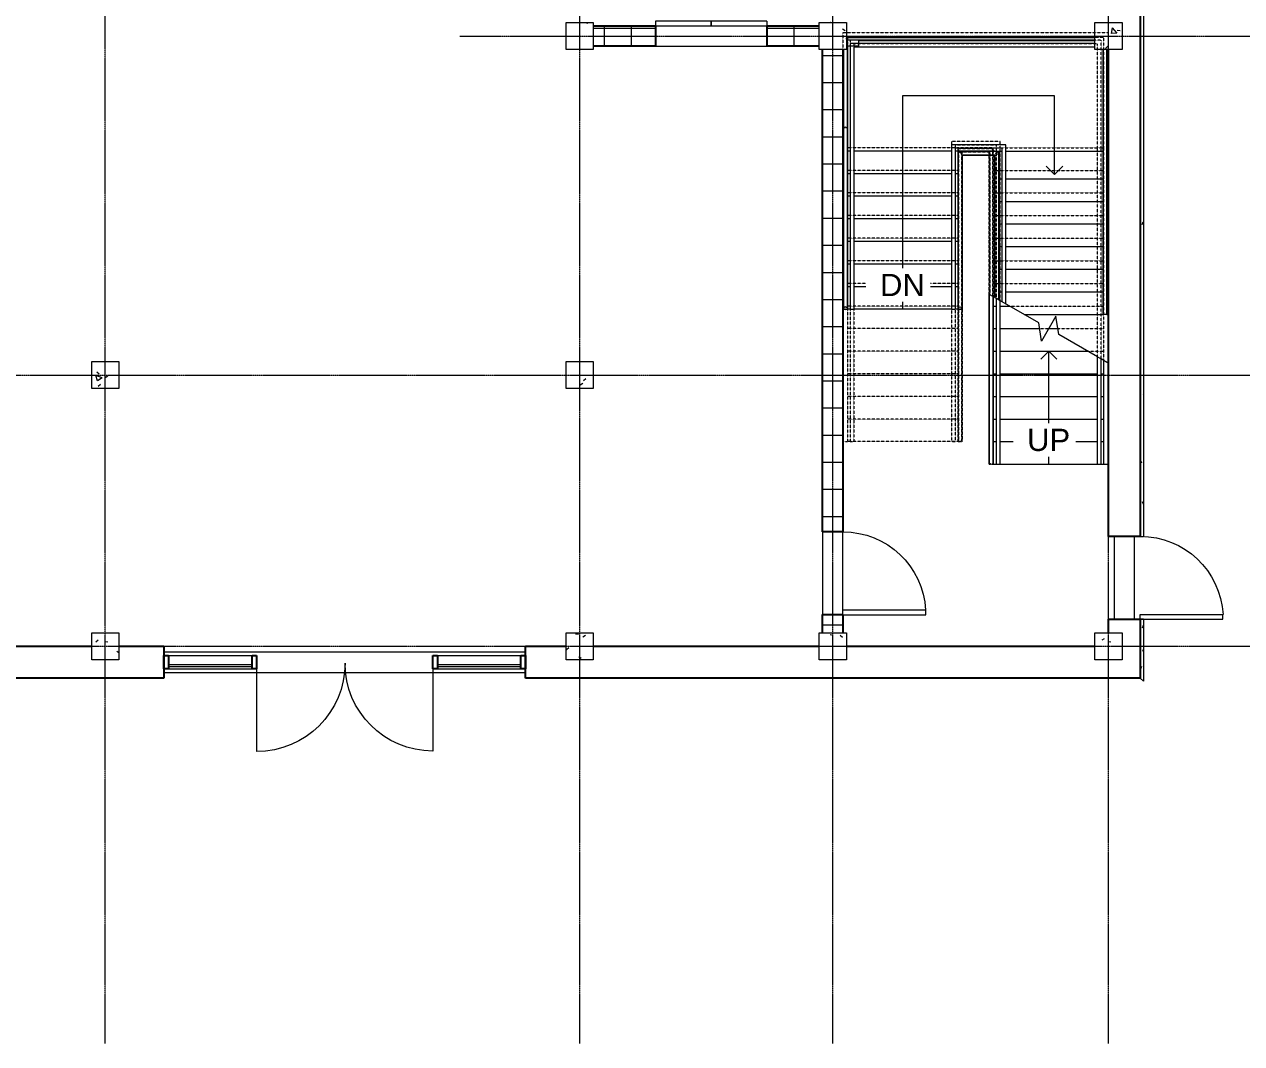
# Model space of a CAD drawing. Header units: millimetres. Extents: x 4481 to 58175, y 4067 to 32722.
# Drawn here: x 37556 to 51025, y 4067 to 15341 of the extents above; entities that cross this region are included whole.
import ezdxf

# ---------------------------------------------------------------- set-up
doc = ezdxf.new("R2010")
doc.units = ezdxf.units.MM
doc.linetypes.add('Grid Line', pattern=[22.225, 12.7, -3.175, 3.175, -3.175])
doc.linetypes.add('Overhead', pattern=[3.96875, 2.38125, -1.5875])
for name, color, linetype, lineweight in [('A-DOOR', 31, 'Continuous', 9), ('A-FLOR-HRAL', 11, 'Continuous', 9), ('A-FLOR-HRAL-MBND', 50, 'Overhead', 9), ('A-GLAZ-CURT', 52, 'Continuous', 9), ('A-GLAZ-CWMG', 51, 'Continuous', 9), ('A-WALL', 113, 'Continuous', 9), ('A-WALL-PATT', 111, 'Continuous', 9), ('Q-SPCQ', 91, 'Continuous', 9), ('S-COLS', 52, 'Continuous', 9), ('S-GRID', 1, 'Continuous', 9), ('S-STRS', 31, 'Continuous', 9), ('S-STRS-ANNO', 31, 'Continuous', 9), ('S-STRS-MBND', 31, 'Overhead', 9), ('S-STRS-TEXT', 31, 'Continuous', 9)]:
    doc.layers.add(name, color=color, linetype=linetype, lineweight=lineweight)
doc.styles.add('Arial', font='Arial.ttf', dxfattribs={"height": 245.883234})
pattern_1 = [(0, (-527.51, 0), (502.165, 203.2), [20.714, -355.91, 20.714, -355.91, -2008.66]), (0, (-527.51, 0), (502.165, 203.2), [-753.248, 20.714, -732.534, 20.714, -355.91, -878.789]), (0, (-527.51, 0), (502.165, 203.2), [-1883.12, 20.714, -230.368, 20.714, -606.992]), (109.631, (-339.2, 101.6), (-359.802, 602.307), [30.828, -529.68, -3549.89]), (109.631, (-339.2, 101.6), (-359.802, 602.307), [-560.51, 30.828, -529.68, -2989.382]), (109.631, (-339.2, 101.6), (-359.802, 602.307), [-1121.018, 30.828, -1090.19, -1868.364]), (109.631, (-339.2, 101.6), (-359.802, 602.307), [-2242.037, 30.828, -529.68, -1307.855]), (109.631, (-339.2, 101.6), (-359.802, 602.307), [-2802.546, 30.828, -342.845, -934.182]), (109.631, (-339.2, 101.6), (-359.802, 602.307), [-3176.22, 30.828, -903.354]), (250.369, (-276.43, 508), (-142.3562, -805.5062), [30.828, -529.68, -3549.89]), (250.369, (-276.43, 508), (-142.3562, -805.5062), [-560.51, 30.828, -529.68, -2989.382]), (250.369, (-276.43, 508), (-142.3562, -805.5062), [-1121.018, 30.828, -1090.19, -1868.364]), (250.369, (-276.43, 508), (-142.3562, -805.5062), [-2242.037, 30.828, -529.68, -1307.855]), (250.369, (-276.43, 508), (-142.3562, -805.5062), [-2802.546, 30.828, -342.845, -934.182]), (250.369, (-276.43, 508), (-142.3562, -805.5062), [-3176.22, 30.828, -903.354])]
pattern_2 = [(0, (49973.3, 8098.07), (0, 300), []), (90, (49973.3, 8098.07), (-300, 2e-14), [])]

# ---------------------------------------------------------------- blocks, each defined once
blk = doc.blocks.new('M_Concrete-Square-Column - 300 x 300mm-137764-1st Floor Dimensioned Plan')
at = {"layer": 'S-COLS'}
h = blk.add_hatch(dxfattribs=at)
h.set_pattern_fill('FP_1', color=256, style=0, pattern_type=2)
h.set_pattern_definition([(230, (352.4, 7114.2), (-728.737, 63.756), [76.2, -838.2]), (175, (352.4, 7114.2), (140.97, -764.23), [60.96, -670.56]), (280.451, (291.7, 7119.54), (-587.77, -700.47), [64.76, -712.36]), (226.184, (352.4, 6911), (-1084.32, 168.17), [114.3, -1257.3]), (276.636, (262.1, 6925), (-949.61, -989.71), [97.14, -1068.54]), (171.184, (352.4, 6911), (-949.62, -989.7), [91.44, -1005.84]), (201, (250.8, 6961.8), (-606.46, 409.06), [76.2, -838.2]), (146, (250.8, 6961.8), (-247.21, -736.75), [60.96, -670.56]), (251.451, (200.3, 6995.9), (-853.67, -327.685), [64.76, -712.36]), (217.5, (352.43, 7114.23), (-12.355, -338.22), [33.528, -628.904, 33.528, -647.192, -673.1]), (217.5, (352.43, 7114.23), (-12.355, -338.22), [-1343.152, 33.528, -639.572]), (187.5, (352.43, 7114.23), (-267.279, -400.722), [33.528, -354.584, 33.528, -613.664, -256.54]), (187.5, (352.43, 7114.23), (-267.279, -400.722), [-1035.304, 33.528, -223.012]), (147.5, (579, 7114.23), (-542.363, 22.915), [33.528, -220.472, 33.528, -758.952, -1051.56]), (147.5, (579, 7114.23), (-542.363, 22.915), [-1046.48, 33.53, -1018.03]), (137.5, (680.6, 7114.23), (-592.517, -101.707), [33.528, -296.672, 33.528, -492.76, -746.76]), (137.5, (680.6, 7114.23), (-592.517, -101.707), [-856.49, 33.53, -713.23])])
h.paths.add_polyline_path([(-4, 150), (-150, 150), (-150, -150), (150, -150), (150, 150)], flags=0)
for p, q in [((150, 150), (-150, 150)), ((-150, 150), (-150, -150)), ((150, -150), (150, 150)), ((-150, -150), (150, -150))]:
    blk.add_line(p, q, dxfattribs=at)
blk = doc.blocks.new('M_Concrete-Square-Column - 300 x 300mm-V1-1st Floor Dimensioned Plan')
at = {"layer": 'S-COLS'}
h = blk.add_hatch(dxfattribs=at)
h.set_pattern_fill('FP_2', color=256, style=0, pattern_type=2)
h.set_pattern_definition([(230, (352.4, 364.2), (-728.74, 63.76), [76.2, -838.2]), (175, (352.4, 364.2), (141, -764.2), [60.96, -670.56]), (280.45, (291.7, 369.54), (-587.8, -700.5), [64.76, -712.36]), (226.18, (352.4, 161), (-1084.3, 168.2), [114.3, -1257.3]), (276.64, (262.1, 175), (-949.6, -989.7), [97.14, -1068.54]), (171.18, (352.4, 161), (-949.6, -989.7), [91.44, -1005.84]), (201, (250.8, 211.8), (-606.46, 409.06), [76.2, -838.2]), (146, (250.8, 211.8), (-247.2, -736.75), [60.96, -670.56]), (251.45, (200.3, 245.9), (-853.7, -327.7), [64.76, -712.36]), (217.5, (352.43, 364.23), (-12.35, -338.22), [33.53, -628.904, 33.53, -647.19, -673.1]), (217.5, (352.43, 364.23), (-12.35, -338.22), [-1343.15, 33.53, -639.57]), (187.5, (352.43, 364.23), (-267.28, -400.72), [33.53, -354.58, 33.53, -613.66, -256.54]), (187.5, (352.43, 364.23), (-267.28, -400.72), [-1035.3, 33.53, -223.01]), (147.5, (579, 364.23), (-542.36, 22.915), [33.53, -220.47, 33.53, -758.95, -1051.56]), (147.5, (579, 364.23), (-542.36, 22.915), [-1046.48, 33.53, -1018.03]), (137.5, (680.6, 364.23), (-592.52, -101.7), [33.53, -296.67, 33.53, -492.76, -746.76]), (137.5, (680.6, 364.23), (-592.52, -101.7), [-856.49, 33.53, -713.23])])
h.paths.add_polyline_path([(150, 150), (-150, 150), (-150, -150), (150, -150)], flags=0)
for p, q in [((150, 150), (-150, 150)), ((-150, 150), (-150, -150)), ((150, -150), (150, 150)), ((-150, -150), (150, -150))]:
    blk.add_line(p, q, dxfattribs=at)
blk = doc.blocks.new('M_Concrete-Square-Column - 300 x 300mm-V3-1st Floor Dimensioned Plan')
at = {"layer": 'S-COLS'}
h = blk.add_hatch(dxfattribs=at)
h.set_pattern_fill('FP_4', color=256, style=0, pattern_type=2)
h.set_pattern_definition([(230, (3402.4, 7114.2), (-728.737, 63.756), [76.2, -838.2]), (175, (3402.4, 7114.2), (140.97, -764.23), [60.96, -670.56]), (280.451, (3341.7, 7119.54), (-587.77, -700.467), [64.76, -712.36]), (226.184, (3402.4, 6911), (-1084.32, 168.17), [114.3, -1257.3]), (276.636, (3312.1, 6925), (-949.61, -989.71), [97.14, -1068.54]), (171.184, (3402.4, 6911), (-949.62, -989.7), [91.44, -1005.84]), (201, (3300.8, 6961.8), (-606.46, 409.06), [76.2, -838.2]), (146, (3300.8, 6961.8), (-247.21, -736.75), [60.96, -670.56]), (251.451, (3250.3, 6995.9), (-853.67, -327.685), [64.76, -712.36]), (217.5, (3402.43, 7114.23), (-12.355, -338.22), [33.528, -628.904, 33.528, -647.192, -673.1]), (217.5, (3402.43, 7114.23), (-12.355, -338.22), [-1343.152, 33.528, -639.572]), (187.5, (3402.43, 7114.23), (-267.279, -400.722), [33.528, -354.584, 33.528, -613.664, -256.54]), (187.5, (3402.43, 7114.23), (-267.279, -400.722), [-1035.304, 33.528, -223.012]), (147.5, (3629, 7114.23), (-542.363, 22.915), [33.528, -220.472, 33.528, -758.952, -1051.56]), (147.5, (3629, 7114.23), (-542.363, 22.915), [-1046.48, 33.528, -1018.032]), (137.5, (3730.6, 7114.23), (-592.517, -101.707), [33.528, -296.672, 33.528, -492.76, -746.76]), (137.5, (3730.6, 7114.23), (-592.517, -101.707), [-856.49, 33.53, -713.23])])
h.paths.add_polyline_path([(150, 150), (-150, 150), (-150, -150), (150, -150), (150, -28)], flags=0)
for p, q in [((150, 150), (-150, 150)), ((-150, 150), (-150, -150)), ((150, -150), (150, 150)), ((-150, -150), (150, -150))]:
    blk.add_line(p, q, dxfattribs=at)
blk = doc.blocks.new('M_Concrete-Square-Column - 300 x 300mm-V4-1st Floor Dimensioned Plan')
at = {"layer": 'S-COLS'}
h = blk.add_hatch(dxfattribs=at)
h.set_pattern_fill('FP_5', color=256, style=0, pattern_type=2)
h.set_pattern_definition([(230, (3402.4, 364.2), (-728.74, 63.76), [76.2, -838.2]), (175, (3402.4, 364.2), (140.97, -764.23), [60.96, -670.56]), (280.45, (3341.7, 369.54), (-587.77, -700.47), [64.76, -712.36]), (226.184, (3402.4, 161), (-1084.32, 168.17), [114.3, -1257.3]), (276.636, (3312.1, 175), (-949.6, -989.7), [97.14, -1068.54]), (171.184, (3402.4, 161), (-949.62, -989.7), [91.44, -1005.84]), (201, (3300.8, 211.8), (-606.46, 409.06), [76.2, -838.2]), (146, (3300.8, 211.8), (-247.21, -736.75), [60.96, -670.56]), (251.45, (3250.3, 245.9), (-853.67, -327.69), [64.76, -712.36]), (217.5, (3402.43, 364.23), (-12.355, -338.22), [33.528, -628.904, 33.528, -647.192, -673.1]), (217.5, (3402.43, 364.23), (-12.355, -338.22), [-1343.15, 33.53, -639.57]), (187.5, (3402.43, 364.23), (-267.28, -400.722), [33.528, -354.584, 33.528, -613.664, -256.54]), (187.5, (3402.43, 364.23), (-267.28, -400.722), [-1035.304, 33.53, -223.01]), (147.5, (3629, 364.23), (-542.363, 22.915), [33.528, -220.472, 33.528, -758.952, -1051.56]), (147.5, (3629, 364.23), (-542.363, 22.915), [-1046.48, 33.53, -1018.03]), (137.5, (3730.6, 364.23), (-592.517, -101.707), [33.53, -296.67, 33.53, -492.76, -746.76]), (137.5, (3730.6, 364.23), (-592.517, -101.707), [-856.49, 33.53, -713.23])])
h.paths.add_polyline_path([(150, 150), (-150, 150), (-150, -150), (150, -150)], flags=0)
for p, q in [((150, 150), (-150, 150)), ((-150, 150), (-150, -150)), ((150, -150), (150, 150)), ((-150, -150), (150, -150))]:
    blk.add_line(p, q, dxfattribs=at)
blk = doc.blocks.new('M_Concrete-Square-Column - 300 x 300mm-V7-1st Floor Dimensioned Plan')
at = {"layer": 'S-COLS'}
h = blk.add_hatch(dxfattribs=at)
h.set_pattern_fill('FP_8', color=256, style=0, pattern_type=2)
h.set_pattern_definition([(230, (6202.4, 7114.2), (-728.737, 63.756), [76.2, -838.2]), (175, (6202.4, 7114.2), (140.97, -764.23), [60.96, -670.56]), (280.451, (6141.7, 7119.54), (-587.77, -700.467), [64.76, -712.36]), (226.184, (6202.4, 6911), (-1084.32, 168.17), [114.3, -1257.3]), (276.636, (6112.1, 6925), (-949.61, -989.71), [97.14, -1068.54]), (171.184, (6202.4, 6911), (-949.62, -989.7), [91.44, -1005.84]), (201, (6100.8, 6961.8), (-606.458, 409.06), [76.2, -838.2]), (146, (6100.8, 6961.8), (-247.21, -736.75), [60.96, -670.56]), (251.451, (6050.3, 6995.9), (-853.67, -327.685), [64.76, -712.36]), (217.5, (6202.43, 7114.23), (-12.355, -338.22), [33.528, -628.904, 33.528, -647.192, -673.1]), (217.5, (6202.43, 7114.23), (-12.355, -338.22), [-1343.152, 33.528, -639.572]), (187.5, (6202.43, 7114.23), (-267.279, -400.722), [33.528, -354.584, 33.528, -613.664, -256.54]), (187.5, (6202.43, 7114.23), (-267.279, -400.722), [-1035.304, 33.528, -223.012]), (147.5, (6429, 7114.23), (-542.363, 22.915), [33.528, -220.472, 33.528, -758.952, -1051.56]), (147.5, (6429, 7114.23), (-542.363, 22.915), [-1046.48, 33.528, -1018.032]), (137.5, (6530.6, 7114.23), (-592.517, -101.707), [33.528, -296.672, 33.528, -492.76, -746.76]), (137.5, (6530.6, 7114.23), (-592.517, -101.707), [-856.49, 33.53, -713.23])])
h.paths.add_polyline_path([(150, 150), (-150, 150), (-150, -150), (150, -150)], flags=0)
for p, q in [((150, 150), (-150, 150)), ((-150, 150), (-150, -150)), ((150, -150), (150, 150)), ((-150, -150), (150, -150))]:
    blk.add_line(p, q, dxfattribs=at)
blk = doc.blocks.new('M_Concrete-Square-Column - 300 x 300mm-V8-1st Floor Dimensioned Plan')
at = {"layer": 'S-COLS'}
h = blk.add_hatch(dxfattribs=at)
h.set_pattern_fill('FP_9', color=256, style=0, pattern_type=2)
h.set_pattern_definition([(230, (6202.4, 3364.2), (-728.737, 63.756), [76.2, -838.2]), (175, (6202.4, 3364.2), (140.97, -764.23), [60.96, -670.56]), (280.451, (6141.7, 3369.54), (-587.77, -700.47), [64.76, -712.36]), (226.184, (6202.4, 3161), (-1084.32, 168.17), [114.3, -1257.3]), (276.636, (6112.1, 3175), (-949.61, -989.71), [97.14, -1068.54]), (171.184, (6202.4, 3161), (-949.62, -989.7), [91.44, -1005.84]), (201, (6100.8, 3211.8), (-606.46, 409.06), [76.2, -838.2]), (146, (6100.8, 3211.8), (-247.21, -736.75), [60.96, -670.56]), (251.451, (6050.3, 3245.9), (-853.67, -327.685), [64.76, -712.36]), (217.5, (6202.43, 3364.22), (-12.355, -338.22), [33.528, -628.904, 33.528, -647.192, -673.1]), (217.5, (6202.43, 3364.22), (-12.355, -338.22), [-1343.152, 33.528, -639.572]), (187.5, (6202.43, 3364.22), (-267.279, -400.722), [33.528, -354.584, 33.528, -613.664, -256.54]), (187.5, (6202.43, 3364.22), (-267.279, -400.722), [-1035.304, 33.528, -223.012]), (147.5, (6429, 3364.22), (-542.363, 22.915), [33.528, -220.472, 33.528, -758.952, -1051.56]), (147.5, (6429, 3364.22), (-542.363, 22.915), [-1046.48, 33.528, -1018.032]), (137.5, (6530.6, 3364.22), (-592.517, -101.707), [33.528, -296.672, 33.528, -492.76, -746.76]), (137.5, (6530.6, 3364.22), (-592.517, -101.707), [-856.49, 33.53, -713.23])])
h.paths.add_polyline_path([(150, 150), (-150, 150), (-150, -150), (150, -150)], flags=0)
for p, q in [((150, 150), (-150, 150)), ((-150, 150), (-150, -150)), ((150, -150), (150, 150)), ((-150, -150), (150, -150))]:
    blk.add_line(p, q, dxfattribs=at)
blk = doc.blocks.new('M_Concrete-Square-Column - 300 x 300mm-V9-1st Floor Dimensioned Plan')
at = {"layer": 'S-COLS'}
h = blk.add_hatch(dxfattribs=at)
h.set_pattern_fill('FP_10', color=256, style=0, pattern_type=2)
h.set_pattern_definition([(230, (6202.4, 364.2), (-728.737, 63.756), [76.2, -838.2]), (175, (6202.4, 364.2), (140.97, -764.23), [60.96, -670.56]), (280.451, (6141.7, 369.54), (-587.77, -700.47), [64.76, -712.36]), (226.184, (6202.4, 161), (-1084.32, 168.17), [114.3, -1257.3]), (276.636, (6112.1, 175), (-949.61, -989.71), [97.14, -1068.54]), (171.184, (6202.4, 161), (-949.62, -989.7), [91.44, -1005.84]), (201, (6100.8, 211.8), (-606.46, 409.06), [76.2, -838.2]), (146, (6100.8, 211.8), (-247.21, -736.75), [60.96, -670.56]), (251.451, (6050.3, 245.9), (-853.67, -327.685), [64.76, -712.36]), (217.5, (6202.43, 364.23), (-12.355, -338.22), [33.528, -628.904, 33.528, -647.192, -673.1]), (217.5, (6202.43, 364.23), (-12.355, -338.22), [-1343.15, 33.53, -639.57]), (187.5, (6202.43, 364.23), (-267.279, -400.722), [33.528, -354.584, 33.528, -613.664, -256.54]), (187.5, (6202.43, 364.23), (-267.279, -400.722), [-1035.304, 33.53, -223.01]), (147.5, (6429, 364.23), (-542.363, 22.915), [33.528, -220.472, 33.528, -758.952, -1051.56]), (147.5, (6429, 364.23), (-542.363, 22.915), [-1046.48, 33.53, -1018.03]), (137.5, (6530.6, 364.23), (-592.517, -101.707), [33.528, -296.672, 33.528, -492.76, -746.76]), (137.5, (6530.6, 364.23), (-592.517, -101.707), [-856.49, 33.53, -713.23])])
h.paths.add_polyline_path([(150, 150), (-150, 150), (-150, -150), (150, -150)], flags=0)
for p, q in [((150, 150), (-150, 150)), ((-150, 150), (-150, -150)), ((150, -150), (150, 150)), ((-150, -150), (150, -150))]:
    blk.add_line(p, q, dxfattribs=at)
blk = doc.blocks.new('M_Concrete-Square-Column - 300 x 300mm-V11-1st Floor Dimensioned Plan')
at = {"layer": 'S-COLS'}
h = blk.add_hatch(dxfattribs=at)
h.set_pattern_fill('FP_12', color=256, style=0, pattern_type=2)
h.set_pattern_definition([(230, (11452.4, 3364.2), (-728.737, 63.756), [76.2, -838.2]), (175, (11452.4, 3364.2), (140.97, -764.228), [60.96, -670.56]), (280.451, (11391.7, 3369.54), (-587.77, -700.467), [64.76, -712.36]), (226.184, (11452.4, 3161), (-1084.316, 168.17), [114.3, -1257.3]), (276.636, (11362.1, 3175), (-949.61, -989.71), [97.14, -1068.54]), (171.184, (11452.4, 3161), (-949.62, -989.7), [91.44, -1005.84]), (201, (11350.8, 3211.8), (-606.458, 409.06), [76.2, -838.2]), (146, (11350.8, 3211.8), (-247.21, -736.753), [60.96, -670.56]), (251.451, (11300.3, 3245.9), (-853.67, -327.685), [64.76, -712.36]), (217.5, (11452.42, 3364.22), (-12.3547, -338.22), [33.528, -628.904, 33.528, -647.192, -673.1]), (217.5, (11452.42, 3364.22), (-12.3547, -338.22), [-1343.152, 33.528, -639.572]), (187.5, (11452.42, 3364.22), (-267.279, -400.722), [33.528, -354.584, 33.528, -870.204]), (187.5, (11452.42, 3364.22), (-267.279, -400.722), [-421.64, -613.664, 33.528, -223.012]), (147.5, (11679, 3364.22), (-542.3633, 22.9153), [33.528, -220.472, 33.528, -1810.512]), (147.5, (11679, 3364.22), (-542.3633, 22.9153), [-287.528, -758.952, 33.528, -1018.032]), (137.5, (11780.6, 3364.22), (-592.517, -101.707), [33.528, -296.672, 33.528, -492.76, -746.76]), (137.5, (11780.6, 3364.22), (-592.517, -101.707), [-856.488, 33.528, -713.232])])
h.paths.add_polyline_path([(150, 150), (-150, 150), (-150, -150), (150, -150)], flags=0)
for p, q in [((150, 150), (-150, 150)), ((-150, 150), (-150, -150)), ((150, -150), (150, 150)), ((-150, -150), (150, -150))]:
    blk.add_line(p, q, dxfattribs=at)
blk = doc.blocks.new('M_Concrete-Square-Column - 300 x 300mm-V12-1st Floor Dimensioned Plan')
at = {"layer": 'S-COLS'}
h = blk.add_hatch(dxfattribs=at)
h.set_pattern_fill('FP_13', color=256, style=0, pattern_type=2)
h.set_pattern_definition([(230, (11452.4, 364.2), (-728.737, 63.756), [76.2, -838.2]), (175, (11452.4, 364.2), (140.97, -764.23), [60.96, -670.56]), (280.451, (11391.7, 369.54), (-587.77, -700.467), [64.76, -712.36]), (226.184, (11452.4, 161), (-1084.316, 168.17), [114.3, -1257.3]), (276.636, (11362.1, 175), (-949.61, -989.71), [97.14, -1068.54]), (171.184, (11452.4, 161), (-949.62, -989.7), [91.44, -1005.84]), (201, (11350.8, 211.8), (-606.458, 409.06), [76.2, -838.2]), (146, (11350.8, 211.8), (-247.21, -736.753), [60.96, -670.56]), (251.451, (11300.3, 245.9), (-853.67, -327.685), [64.76, -712.36]), (217.5, (11452.42, 364.23), (-12.3547, -338.22), [33.528, -628.904, 33.528, -647.192, -673.1]), (217.5, (11452.42, 364.23), (-12.3547, -338.22), [-1343.152, 33.528, -639.572]), (187.5, (11452.42, 364.23), (-267.279, -400.722), [33.528, -354.584, 33.528, -613.664, -256.54]), (187.5, (11452.42, 364.23), (-267.279, -400.722), [-1035.304, 33.528, -223.012]), (147.5, (11679, 364.23), (-542.3633, 22.9153), [33.528, -220.472, 33.528, -758.952, -1051.56]), (147.5, (11679, 364.23), (-542.3633, 22.9153), [-1046.48, 33.528, -1018.032]), (137.5, (11780.6, 364.23), (-592.517, -101.707), [33.528, -296.672, 33.528, -492.76, -746.76]), (137.5, (11780.6, 364.23), (-592.517, -101.707), [-856.488, 33.528, -713.232])])
h.paths.add_polyline_path([(150, 150), (-150, 150), (-150, -150), (150, -150)], flags=0)
for p, q in [((150, 150), (-150, 150)), ((-150, 150), (-150, -150)), ((150, -150), (150, 150)), ((-150, -150), (150, -150))]:
    blk.add_line(p, q, dxfattribs=at)
blk = doc.blocks.new('Basic Wall _ Exterior - Brick and CMU on MTL_ Stud - ___-142494-1st Floor Dimensioned Plan')
at = {"layer": 'A-WALL-PATT'}
h = blk.add_hatch(dxfattribs=at)
h.set_pattern_fill('FP_31', color=256, style=0, pattern_type=2)
h.set_pattern_definition(pattern_1)
h.paths.add_polyline_path([(-35, 1579), (0, 1579), (0, 7450), (-35, 7485), (-35, 2530)], flags=0)
h = blk.add_hatch(dxfattribs=at)
h.set_pattern_fill('FP_31', color=256, style=0, pattern_type=2)
h.set_pattern_definition(pattern_1)
h.paths.add_polyline_path([(-35, -23), (0, 12), (0, 664), (-35, 664), (-35, 12)], flags=0)
at = {"layer": 'A-WALL'}
for p, q in [((-35, 7485), (0, 7450)), ((-35, 7485), (-35, 1579)), ((0, 1579), (-35, 1579)), ((-35, 664), (0, 664)), ((-35, 664), (-35, -23)), ((0, 12), (-35, -23))]:
    blk.add_line(p, q, dxfattribs=at)
blk = doc.blocks.new('M_Single-Flush - 0915 x 2134mm-145151-1st Floor Dimensioned Plan')
at = {"layer": 'A-DOOR', "lineweight": 18}
for p, q in [((406, -176), (406, -1091)), ((458, -176), (406, -176)), ((458, -176), (458, -1091)), ((458, -1091), (406, -1091))]:
    blk.add_line(p, q, dxfattribs=at)
at = {"layer": 'A-DOOR'}
blk.add_arc((458, -176), 917, 180, 266.8107, dxfattribs=at)
blk = doc.blocks.new('M_Single-Flush - 0915 x 2134mm-145189-1st Floor Dimensioned Plan')
at = {"layer": 'A-DOOR', "lineweight": 18}
for p, q in [((406, -112), (406, -1028)), ((458, -112), (406, -112)), ((458, -112), (458, -1028)), ((458, -1028), (406, -1028))]:
    blk.add_line(p, q, dxfattribs=at)
at = {"layer": 'A-DOOR'}
blk.add_arc((458, -112), 917, 180, 266.8107, dxfattribs=at)
blk = doc.blocks.new('System Panel - Glazed-150843-1st Floor Dimensioned Plan')
at = {"layer": 'A-GLAZ-CURT', "lineweight": 18}
for p, q in [((462.5, -24.5), (-462.5, -24.5)), ((-462.5, -24.5), (-462.5, -49.5)), ((-462.5, -49.5), (462.5, -49.5)), ((462.5, -49.5), (462.5, -24.5))]:
    blk.add_line(p, q, dxfattribs=at)
blk = doc.blocks.new('M_Curtain Wall-Store Front-Dbl - Store Front Double Door-151692-1st Floor Dimensioned Plan')
at = {"layer": 'A-DOOR', "lineweight": 18}
for p, q in [((-975, -10.55), (-975, -982.375)), ((975, -10.55), (975, -988.725))]:
    blk.add_line(p, q, dxfattribs=at)
at = {"layer": 'A-DOOR'}
for centre, radius, start, end in [((-975, -10.55), 971.825, 270, 0), ((975, -10.55), 978.175, 180, 270)]:
    blk.add_arc(centre, radius, start, end, dxfattribs=at)
blk = doc.blocks.new('Rectangular Mullion - 50 x 150mm-150753-1st Floor Dimensioned Plan')
at = {"layer": 'A-GLAZ-CWMG'}
for p, q in [((7777.425, 263.0125), (6852.425, 263.0125)), ((7777.425, 113.0125), (6852.425, 113.0125))]:
    blk.add_line(p, q, dxfattribs=at)
blk = doc.blocks.new('Rectangular Mullion - 50 x 150mm-150847-1st Floor Dimensioned Plan')
at = {"layer": 'A-GLAZ-CWMG', "lineweight": 25}
for p, q in [((-50, 75), (0, 75)), ((-50, -75), (-50, 75)), ((0, 75), (0, -75)), ((0, -75), (-50, -75))]:
    blk.add_line(p, q, dxfattribs=at)
blk = doc.blocks.new('Rectangular Mullion - 50 x 150mm-150850-1st Floor Dimensioned Plan')
at = {"layer": 'A-GLAZ-CWMG', "lineweight": 25}
for p, q in [((0, 75), (-50, 75)), ((-50, 75), (-50, -75)), ((0, -75), (0, 75)), ((-50, -75), (0, -75))]:
    blk.add_line(p, q, dxfattribs=at)
blk = doc.blocks.new('Rectangular Mullion - 50 x 150mm-150841-1st Floor Dimensioned Plan')
at = {"layer": 'A-GLAZ-CWMG', "lineweight": 25}
for p, q in [((-25, 75), (25, 75)), ((-25, -75), (-25, 75)), ((25, 75), (25, -75)), ((25, -75), (-25, -75))]:
    blk.add_line(p, q, dxfattribs=at)
blk = doc.blocks.new('M_Elevator-Door-Center - 1220 x 2100mm-191982-1st Floor Dimensioned Plan')
at = {"layer": 'Q-SPCQ'}
for p, q in [((-715, 163), (-102, 163)), ((-715, 163), (-715, 112)), ((-102, 112), (-102, 163)), ((-96, 163), (517, 163)), ((-96, 112), (-96, 163)), ((517, 163), (517, 112)), ((-102, 112), (-715, 112)), ((517, 112), (-96, 112))]:
    blk.add_line(p, q, dxfattribs=at)
blk = doc.blocks.new('Railing - 30mm-212910-1st Floor Dimensioned Plan')
at = {"layer": 'A-FLOR-HRAL'}
blk.add_arc((0, 0), 15, 360, 180, dxfattribs=at)
blk = doc.blocks.new('Railing - Railing-210359-1st Floor Dimensioned Plan')
at = {"layer": 'A-FLOR-HRAL'}
for p, q in [((1592, 4213), (1552, 4190)), ((1552, 2378), (1552, 4190)), ((1592, 2378), (1592, 4213)), ((1667, 4256), (1627, 4233)), ((1627, 2378), (1627, 4233)), ((1667, 2378), (1667, 4256)), ((1592, 2378), (1552, 2378)), ((1639, 2378), (1627, 2378)), ((1667, 2378), (1656, 2378))]:
    blk.add_line(p, q, dxfattribs=at)
at = {"layer": 'A-FLOR-HRAL-MBND'}
for p, q in [((1552, 5948), (2090, 5948)), ((1552, 5878), (1552, 5948)), ((2090, 5948), (2090, 2628)), ((1552, 4190), (1552, 5878)), ((1592, 5908), (2050, 5908)), ((1592, 4213), (1592, 5908)), ((1627, 5873), (2015, 5873)), ((1627, 4233), (1627, 5873)), ((1632, 5868), (2010, 5868)), ((1632, 4236), (1632, 5868)), ((1632, 5868), (2010, 5868)), ((1632, 4236), (1632, 5868)), ((1632, 5868), (2010, 5868)), ((1632, 4236), (1632, 5868)), ((1632, 5868), (2010, 5868)), ((1632, 4236), (1632, 5868)), ((1632, 5868), (2010, 5868)), ((1632, 4236), (1632, 5868)), ((1632, 5868), (2010, 5868)), ((1632, 4236), (1632, 5868)), ((1662, 5838), (1980, 5838)), ((1662, 4253), (1662, 5838)), ((1662, 5838), (1980, 5838)), ((1662, 4253), (1662, 5838)), ((1662, 5838), (1980, 5838)), ((1662, 4253), (1662, 5838)), ((1662, 5838), (1980, 5838)), ((1662, 4253), (1662, 5838)), ((1662, 5838), (1980, 5838)), ((1662, 4253), (1662, 5838)), ((1662, 5838), (1980, 5838)), ((1662, 4253), (1662, 5838)), ((1667, 5833), (1975, 5833)), ((1667, 4256), (1667, 5833)), ((1975, 5833), (1975, 2628)), ((1980, 5838), (1980, 2628)), ((1980, 5838), (1980, 2628)), ((1980, 5838), (1980, 2628)), ((1980, 5838), (1980, 2628)), ((1980, 5838), (1980, 2628)), ((1980, 5838), (1980, 2628)), ((2010, 5868), (2010, 2628)), ((2010, 5868), (2010, 2628)), ((2010, 5868), (2010, 2628)), ((2010, 5868), (2010, 2628)), ((2010, 5868), (2010, 2628)), ((2010, 5868), (2010, 2628)), ((2015, 5873), (2015, 2628)), ((2050, 5908), (2050, 2628)), ((2015, 2628), (1975, 2628)), ((2010, 2628), (1980, 2628)), ((2010, 2628), (1980, 2628)), ((2010, 2628), (1980, 2628)), ((2010, 2628), (1980, 2628)), ((2010, 2628), (1980, 2628)), ((2010, 2628), (1980, 2628)), ((2090, 2628), (2050, 2628))]:
    blk.add_line(p, q, dxfattribs=at)
at = {"rotation": 180}
blk.add_blockref('Railing - 30mm-212910-1st Floor Dimensioned Plan', (1647, 2390), dxfattribs=at)
blk = doc.blocks.new('Railing - Railing-210363-1st Floor Dimensioned Plan')
at = {"layer": 'A-FLOR-HRAL'}
for p, q in [((472, 3566), (432, 3543)), ((432, 2378), (432, 3543)), ((472, 2378), (472, 3566)), ((472, 2378), (432, 2378))]:
    blk.add_line(p, q, dxfattribs=at)
at = {"layer": 'A-FLOR-HRAL-MBND'}
for p, q in [((432, 7068), (3210, 7068)), ((432, 5878), (432, 7068)), ((472, 7028), (3170, 7028)), ((472, 5878), (472, 7028)), ((3170, 7028), (3170, 6128)), ((3210, 7068), (3210, 6128)), ((3170, 6128), (3170, 2628)), ((3210, 6128), (3210, 2628)), ((432, 3543), (432, 5878)), ((472, 3566), (472, 5878)), ((3210, 2628), (3170, 2628))]:
    blk.add_line(p, q, dxfattribs=at)
blk = doc.blocks.new('Railing - 30mm-213818-1st Floor Dimensioned Plan')
at = {"layer": 'A-FLOR-HRAL'}
for start, end in [(360, 180), (233.848, 306.152)]:
    blk.add_arc((0, 0), 15, start, end, dxfattribs=at)
blk = doc.blocks.new('Railing - 30mm-213820-1st Floor Dimensioned Plan')
at = {"layer": 'A-FLOR-HRAL'}
for start, end in [(360, 180), (180, 360)]:
    blk.add_arc((0, 0), 15, start, end, dxfattribs=at)
blk = doc.blocks.new('Railing - 30mm-V30-1st Floor Dimensioned Plan')
at = {"layer": 'A-FLOR-HRAL'}
for start, end in [(360, 180), (180, 224.9184)]:
    blk.add_arc((0, 0), 15, start, end, dxfattribs=at)
blk = doc.blocks.new('Railing - Railing-213754-1st Floor Dimensioned Plan')
at = {"layer": 'A-FLOR-HRAL'}
for p, q in [((1489, 5912), (2090, 5912)), ((1489, 5842), (1489, 5912)), ((1489, 4153), (1489, 5842)), ((1529, 5872), (2050, 5872)), ((1529, 4176), (1529, 5872)), ((1564, 5837), (2015, 5837)), ((1564, 4196), (1564, 5837)), ((1604, 5797), (1975, 5797)), ((1604, 4219), (1604, 5797)), ((1975, 5797), (1975, 4092)), ((2015, 5837), (2015, 4092)), ((2050, 5872), (2050, 4092)), ((2090, 5912), (2090, 4092)), ((2015, 4092), (1975, 4092)), ((2090, 4092), (2050, 4092))]:
    blk.add_line(p, q, dxfattribs=at)
at = {"rotation": 90.00000000000014}
blk.add_blockref('Railing - 30mm-213820-1st Floor Dimensioned Plan', (1584, 5817), dxfattribs=at)
for name, p in [('Railing - 30mm-V30-1st Floor Dimensioned Plan', (1995, 5817)), ('Railing - 30mm-213818-1st Floor Dimensioned Plan', (1995, 4104))]:
    blk.add_blockref(name, p)
blk = doc.blocks.new('Railing - 30mm-213130-1st Floor Dimensioned Plan')
at = {"layer": 'A-FLOR-HRAL'}
blk.add_arc((0, 0), 15, 58.287, 121.713, dxfattribs=at)
blk = doc.blocks.new('Railing - 30mm-V31-1st Floor Dimensioned Plan')
at = {"layer": 'A-FLOR-HRAL'}
blk.add_arc((0, 0), 15, 360, 180, dxfattribs=at)
blk = doc.blocks.new('Railing - Railing-213758-1st Floor Dimensioned Plan')
at = {"layer": 'A-FLOR-HRAL'}
for p, q in [((502, 7067), (3245, 7067)), ((502, 7032), (3210, 7032)), ((3210, 7032), (3210, 6092)), ((3245, 7067), (3245, 6092)), ((369, 5842), (369, 6964)), ((409, 5842), (409, 6964)), ((502, 6992), (3170, 6992)), ((3170, 6992), (3170, 6092)), ((3285, 6964), (3285, 6092)), ((3170, 6092), (3170, 4092)), ((3210, 6092), (3210, 4092)), ((3245, 6092), (3245, 4092)), ((3285, 6092), (3285, 4092)), ((369, 4036), (369, 5842)), ((409, 4036), (409, 5842)), ((3210, 4092), (3170, 4092)), ((3285, 4092), (3245, 4092)), ((409, 4036), (369, 4036))]:
    blk.add_line(p, q, dxfattribs=at)
at = {"extrusion": (0, 0, -1), "zscale": -1, "rotation": 270.0000000000001}
blk.add_blockref('Railing - 30mm-213130-1st Floor Dimensioned Plan', (-3265, 7087), dxfattribs=at)
at = {"extrusion": (0, 0, -1), "zscale": -1}
for name, p in [('Railing - 30mm-V31-1st Floor Dimensioned Plan', (-3265, 6092)), ('Railing - 30mm-213818-1st Floor Dimensioned Plan', (-3265, 4104))]:
    blk.add_blockref(name, p, dxfattribs=at)

msp = doc.modelspace()

# ---------------------------------------------------------------- hatches: boundary and pattern name
at = {"layer": 'A-WALL-PATT'}
h = msp.add_hatch(dxfattribs=at)
h.set_pattern_fill('FP_41', color=256, style=0, pattern_type=2)
h.set_pattern_definition(pattern_2)
h.paths.add_polyline_path([(44540.9, 15099.8), (43851, 15099.8), (43851, 15324.8), (44540.9, 15324.8)], flags=0)
h.paths.add_polyline_path([(45773.6, 15099.8), (45773.6, 15324.8), (46351, 15324.8), (46351, 15099.8), (46281.4, 15099.8)], flags=0)
h = msp.add_hatch(dxfattribs=at)
h.set_pattern_fill('FP_41', color=256, style=0, pattern_type=2)
h.set_pattern_definition(pattern_2)
h.paths.add_polyline_path([(46388.5, 8612.3), (46388.5, 8812.3), (46613.5, 8812.3), (46613.5, 8612.3)], flags=0)
h.paths.add_polyline_path([(46388.5, 9727.3), (46388.5, 15062.3), (46613.5, 15062.3), (46613.5, 9727.3)], flags=0)

# ---------------------------------------------------------------- linework, layer by layer
at = {"layer": 'A-WALL', "lineweight": 25}
for p, q in [((49903.4, 15548.5), (49903.4, 9677.3)), ((43851, 15324.8), (44540.9, 15324.8)), ((44540.9, 15324.8), (44540.9, 15099.8)), ((45773.6, 15324.8), (46351, 15324.8)), ((45773.6, 15099.8), (45773.6, 15324.8)), ((44540.9, 15099.8), (43851, 15099.8)), ((46351, 15099.8), (45773.6, 15099.8)), ((49401, 15196.1), (46651, 15196.1)), ((46388.5, 9727.3), (46388.5, 15062.3)), ((46613.5, 15062.3), (46613.5, 9727.3)), ((49551, 9677.3), (49551, 15062.3)), ((46613.5, 9727.3), (46388.5, 9727.3)), ((49903.4, 9677.3), (49551, 9677.3)), ((46388.5, 8612.3), (46388.5, 8812.3)), ((46388.5, 8812.3), (46613.5, 8812.3)), ((46613.5, 8812.3), (46613.5, 8612.3)), ((49551, 8612.3), (49551, 8762.3)), ((49551, 8762.3), (49903.4, 8762.3)), ((49903.4, 8762.3), (49903.4, 8109.9)), ((33351, 8462.3), (38301, 8462.3)), ((38601, 8462.3), (39101, 8462.3)), ((39101, 8462.3), (39101, 8109.9)), ((43101, 8462.3), (43551, 8462.3)), ((43101, 8109.9), (43101, 8462.3)), ((43851, 8462.3), (46351, 8462.3)), ((46651, 8462.3), (49401, 8462.3)), ((39101, 8109.9), (8800.5, 8109.9)), ((49903.4, 8109.9), (43101, 8109.9))]:
    msp.add_line(p, q, dxfattribs=at)
at = {"layer": 'A-WALL'}
for p, q in [((45160.4, 15324.8), (45154.1, 15324.8)), ((44540.9, 15099.8), (45773.6, 15099.8)), ((46789.7, 15099.8), (46658.5, 15099.8)), ((46789.7, 15099.8), (46789.7, 15164.8)), ((46388.5, 9727.3), (46388.5, 8812.3)), ((46613.5, 8812.3), (46613.5, 9727.3)), ((49614.7, 9677.3), (49614.7, 8762.3)), ((49839.7, 8762.3), (49839.7, 9677.3)), ((43101, 8398.6), (39101, 8398.6)), ((39101, 8173.6), (43101, 8173.6))]:
    msp.add_line(p, q, dxfattribs=at)
at = {"layer": 'S-GRID', "linetype": 'Grid Line'}
for p, q in [((38451, 4066.9), (38451, 27379.7)), ((43701, 4066.9), (43701, 27379.7)), ((46501, 4066.9), (46501, 27379.7)), ((49551, 4066.9), (49551, 27379.7)), ((42373.3, 15212.3), (56874.6, 15212.3)), ((4480.5, 11462.3), (56874.6, 11462.3)), ((4480.5, 8462.3), (56874.6, 8462.3))]:
    msp.add_line(p, q, dxfattribs=at)
at = {"layer": 'S-STRS'}
for p, q in [((46663.5, 15099.8), (46663.5, 14211.7)), ((49401, 15159.8), (46789.7, 15159.8)), ((46663.5, 14211.7), (46663.5, 12189.8)), ((46693.5, 13939.8), (46663.5, 13939.8)), ((47813.5, 13939.8), (46733.5, 13939.8)), ((47883.5, 13939.8), (47853.5, 13939.8)), ((47933.5, 13939.8), (47883.5, 13939.8)), ((47883.5, 13939.8), (47883.5, 12189.8)), ((48294.7, 13939.8), (47933.5, 13939.8)), ((47933.5, 13939.8), (47933.5, 13934.8)), ((47933.5, 13894.8), (47933.5, 12189.8)), ((48294.7, 13889.8), (47933.5, 13889.8)), ((48294.7, 13939.8), (48344.7, 13939.8)), ((48294.7, 13934.8), (48294.7, 13939.8)), ((48294.7, 13934.8), (48294.7, 13939.8)), ((48294.7, 13889.8), (48294.7, 13894.8)), ((48294.7, 12320.3), (48294.7, 13889.8)), ((48344.7, 13939.8), (48344.7, 13922.2)), ((48344.7, 13939.8), (48374.7, 13939.8)), ((48344.7, 12291.5), (48344.7, 13922.2)), ((48414.7, 13939.8), (49494.7, 13939.8)), ((49534.7, 13939.8), (49551, 13939.8)), ((46693.5, 13689.8), (46663.5, 13689.8)), ((47813.5, 13689.8), (46733.5, 13689.8)), ((47883.5, 13689.8), (47853.5, 13689.8)), ((48344.7, 13633.8), (48374.7, 13633.8)), ((48414.7, 13633.8), (49494.7, 13633.8)), ((49534.7, 13633.8), (49551, 13633.8)), ((46693.5, 13439.8), (46663.5, 13439.8)), ((47813.5, 13439.8), (46733.5, 13439.8)), ((47883.5, 13439.8), (47853.5, 13439.8)), ((48344.7, 13383.8), (48374.7, 13383.8)), ((48414.7, 13383.8), (49494.7, 13383.8)), ((49534.7, 13383.8), (49551, 13383.8)), ((46693.5, 13189.8), (46663.5, 13189.8)), ((47813.5, 13189.8), (46733.5, 13189.8)), ((47883.5, 13189.8), (47853.5, 13189.8)), ((48344.7, 13133.8), (48374.7, 13133.8)), ((48414.7, 13133.8), (49494.7, 13133.8)), ((49534.7, 13133.8), (49551, 13133.8)), ((46693.5, 12939.8), (46663.5, 12939.8)), ((47813.5, 12939.8), (46733.5, 12939.8)), ((47883.5, 12939.8), (47853.5, 12939.8)), ((48344.7, 12883.8), (48374.7, 12883.8)), ((48414.7, 12883.8), (49494.7, 12883.8)), ((49534.7, 12883.8), (49551, 12883.8)), ((46693.5, 12689.8), (46663.5, 12689.8)), ((47813.5, 12689.8), (46733.5, 12689.8)), ((47883.5, 12689.8), (47853.5, 12689.8)), ((48344.7, 12633.8), (48374.7, 12633.8)), ((48414.7, 12633.8), (49494.7, 12633.8)), ((49534.7, 12633.8), (49551, 12633.8)), ((46693.5, 12439.8), (46663.5, 12439.8)), ((47813.5, 12439.8), (46733.5, 12439.8)), ((47883.5, 12439.8), (47853.5, 12439.8)), ((48236, 12354.2), (48231, 12357.1)), ((48231, 10476.1), (48231, 12357.1)), ((48231, 12357.1), (48236, 12354.2)), ((48281, 12328.2), (48276, 12331.1)), ((48276, 12331.1), (48281, 12328.2)), ((48311, 12310.9), (48281, 12328.2)), ((48281, 10476.1), (48281, 12328.2)), ((48344.7, 12383.8), (48374.7, 12383.8)), ((48781, 12039.6), (48351, 12287.8)), ((48414.7, 12383.8), (49494.7, 12383.8)), ((49534.7, 12383.8), (49551, 12383.8)), ((46613.5, 12189.8), (46618.5, 12189.8)), ((46658.5, 12189.8), (46663.5, 12189.8)), ((46693.5, 12189.8), (46663.5, 12189.8)), ((47813.5, 12189.8), (46733.5, 12189.8)), ((47883.5, 12189.8), (47853.5, 12189.8)), ((47883.5, 12189.8), (47888.5, 12189.8)), ((47928.5, 12189.8), (47933.5, 12189.8)), ((48281, 12226.1), (48311, 12226.1)), ((48351, 12226.1), (48458, 12226.1)), ((48617.9, 12133.8), (49494.7, 12133.8)), ((49534.7, 12133.8), (49551, 12133.8)), ((48811.7, 11838.6), (48781, 12039.6)), ((48970.4, 12113.6), (48811.7, 11838.6)), ((49001, 11912.6), (48970.4, 12113.6)), ((48281, 11976.1), (48311, 11976.1)), ((48351, 11976.1), (48790.7, 11976.1)), ((48891, 11976.1), (48991.3, 11976.1)), ((49431, 11664.4), (49001, 11912.6)), ((48281, 11726.1), (48311, 11726.1)), ((48351, 11726.1), (49324.1, 11726.1)), ((49501, 11624), (49471, 11641.3)), ((49551, 11595.1), (49501, 11624)), ((49501, 10476.1), (49501, 11624)), ((49501, 11624), (49551, 11595.1)), ((48281, 11476.1), (48311, 11476.1)), ((48351, 11476.1), (49431, 11476.1)), ((49471, 11476.1), (49501, 11476.1)), ((48281, 11226.1), (48311, 11226.1)), ((48351, 11226.1), (49431, 11226.1)), ((49471, 11226.1), (49501, 11226.1)), ((48281, 10976.1), (48311, 10976.1)), ((48351, 10976.1), (49431, 10976.1)), ((49471, 10976.1), (49501, 10976.1)), ((48281, 10726.1), (48311, 10726.1)), ((48351, 10726.1), (49431, 10726.1)), ((49471, 10726.1), (49501, 10726.1)), ((48231, 10476.1), (48236, 10476.1)), ((48276, 10476.1), (48281, 10476.1)), ((48281, 10476.1), (48311, 10476.1)), ((48351, 10476.1), (49431, 10476.1)), ((49471, 10476.1), (49501, 10476.1)), ((49501, 10476.1), (49551, 10476.1))]:
    msp.add_line(p, q, dxfattribs=at)
at = {"layer": 'S-STRS-ANNO'}
for p, q in [((47273.5, 14549.8), (47273.5, 13939.8)), ((48954.7, 14549.8), (47273.5, 14549.8)), ((48954.7, 13939.8), (48954.7, 14549.8)), ((47273.5, 13939.8), (47273.5, 12189.8)), ((48954.7, 13681.8), (48954.7, 13939.8)), ((48863.5, 13773), (48954.7, 13681.8)), ((49046, 13773), (48954.7, 13681.8)), ((48802.6, 11637.7), (48891, 11726.1)), ((48979.4, 11637.7), (48891, 11726.1)), ((48891, 10476.1), (48891, 11726.1))]:
    msp.add_line(p, q, dxfattribs=at)
at = {"layer": 'S-STRS-MBND'}
for p, q in [((46613.5, 15246.1), (46613.5, 13976.1)), ((49551, 15246.1), (46613.5, 15246.1)), ((49551, 13976.1), (49551, 15246.1)), ((46663.5, 15196.1), (46663.5, 13976.1)), ((49501, 15196.1), (46663.5, 15196.1)), ((46663.5, 15196.1), (46663.5, 13976.1)), ((49501, 15196.1), (46663.5, 15196.1)), ((49501, 13976.1), (49501, 15196.1)), ((49501, 13976.1), (49501, 15196.1)), ((46613.5, 13976.1), (46613.5, 10726.1)), ((47883.5, 13976.1), (46663.5, 13976.1)), ((46663.5, 13976.1), (46663.5, 10726.1)), ((46663.5, 13976.1), (46663.5, 10726.1)), ((47883.5, 13976.1), (47883.5, 10726.1)), ((48281, 13976.1), (47883.5, 13976.1)), ((47883.5, 13976.1), (47883.5, 10726.1)), ((48281, 13976.1), (47883.5, 13976.1)), ((47933.5, 13926.1), (47933.5, 10726.1)), ((48231, 13926.1), (47933.5, 13926.1)), ((48231, 12357.1), (48231, 13926.1)), ((48281, 13976.1), (49501, 13976.1)), ((48281, 12328.2), (48281, 13976.1)), ((48281, 12328.2), (48281, 13976.1)), ((49501, 11624), (49501, 13976.1)), ((49501, 11624), (49501, 13976.1)), ((49551, 11595.1), (49551, 13976.1)), ((47883.5, 13726.1), (46663.5, 13726.1)), ((48281, 13726.1), (49501, 13726.1)), ((47883.5, 13476.1), (46663.5, 13476.1)), ((48281, 13476.1), (49501, 13476.1)), ((47883.5, 13226.1), (46663.5, 13226.1)), ((48281, 13226.1), (49501, 13226.1)), ((47883.5, 12976.1), (46663.5, 12976.1)), ((48281, 12976.1), (49501, 12976.1)), ((47883.5, 12726.1), (46663.5, 12726.1)), ((48281, 12726.1), (49501, 12726.1)), ((47883.5, 12476.1), (46663.5, 12476.1)), ((48281, 12476.1), (49501, 12476.1)), ((47883.5, 12226.1), (46663.5, 12226.1)), ((48458, 12226.1), (49501, 12226.1)), ((47883.5, 11976.1), (46663.5, 11976.1)), ((48790.7, 11976.1), (48891, 11976.1)), ((48991.3, 11976.1), (49501, 11976.1)), ((47883.5, 11726.1), (46663.5, 11726.1)), ((49324.1, 11726.1), (49501, 11726.1)), ((47883.5, 11476.1), (46663.5, 11476.1)), ((47883.5, 11226.1), (46663.5, 11226.1)), ((47883.5, 10976.1), (46663.5, 10976.1)), ((46613.5, 10726.1), (46663.5, 10726.1)), ((47883.5, 10726.1), (46663.5, 10726.1)), ((47933.5, 10726.1), (47883.5, 10726.1))]:
    msp.add_line(p, q, dxfattribs=at)

# ---------------------------------------------------------------- block references
at = {"layer": 'A-DOOR', "xscale": -1}
for name, p, rotation in [('M_Single-Flush - 0915 x 2134mm-145189-1st Floor Dimensioned Plan', (46501, 9269.8), 90.00000000000007), ('M_Single-Flush - 0915 x 2134mm-145151-1st Floor Dimensioned Plan', (49727.2, 9219.8), 90)]:
    msp.add_blockref(name, p, dxfattribs=dict(at, rotation=rotation))
msp.add_blockref('M_Curtain Wall-Store Front-Dbl - Store Front Double Door-151692-1st Floor Dimensioned Plan', (41101, 8286.1), dxfattribs=at)
at = {"layer": 'A-FLOR-HRAL', "xscale": -1}
for name in ['Railing - Railing-213758-1st Floor Dimensioned Plan', 'Railing - Railing-210363-1st Floor Dimensioned Plan', 'Railing - Railing-210359-1st Floor Dimensioned Plan', 'Railing - Railing-213754-1st Floor Dimensioned Plan']:
    msp.add_blockref(name, (49903.4, 8098.1), dxfattribs=at)
at = {"layer": 'A-GLAZ-CURT', "xscale": -1}
for p in [(39613.5, 8286.1), (42588.5, 8286.1)]:
    msp.add_blockref('System Panel - Glazed-150843-1st Floor Dimensioned Plan', p, dxfattribs=at)
at = {"layer": 'A-GLAZ-CWMG', "extrusion": (0, 0, -1), "xscale": -1, "rotation": 180}
for name, p in [('Rectangular Mullion - 50 x 150mm-150847-1st Floor Dimensioned Plan', (-39101, 8286.1)), ('Rectangular Mullion - 50 x 150mm-150841-1st Floor Dimensioned Plan', (-40101, 8286.1)), ('Rectangular Mullion - 50 x 150mm-150841-1st Floor Dimensioned Plan', (-42101, 8286.1))]:
    msp.add_blockref(name, p, dxfattribs=at)
at = {"layer": 'A-GLAZ-CWMG', "xscale": -1}
for p in [(46928.4, 8098.1), (49903.4, 8098.1)]:
    msp.add_blockref('Rectangular Mullion - 50 x 150mm-150753-1st Floor Dimensioned Plan', p, dxfattribs=at)
at = {"layer": 'A-GLAZ-CWMG', "xscale": -1, "rotation": 180}
msp.add_blockref('Rectangular Mullion - 50 x 150mm-150850-1st Floor Dimensioned Plan', (43101, 8286.1), dxfattribs=at)
at = {"layer": 'A-WALL', "xscale": -1}
msp.add_blockref('Basic Wall _ Exterior - Brick and CMU on MTL_ Stud - ___-142494-1st Floor Dimensioned Plan', (49903.4, 8098.1), dxfattribs=at)
at = {"layer": 'Q-SPCQ', "xscale": -1}
msp.add_blockref('M_Elevator-Door-Center - 1220 x 2100mm-191982-1st Floor Dimensioned Plan', (45058.1, 15212.3), dxfattribs=at)
at = {"layer": 'S-COLS', "xscale": -1, "rotation": 180}
for name, p in [('M_Concrete-Square-Column - 300 x 300mm-V7-1st Floor Dimensioned Plan', (43701, 15212.3)), ('M_Concrete-Square-Column - 300 x 300mm-V3-1st Floor Dimensioned Plan', (46501, 15212.3)), ('M_Concrete-Square-Column - 300 x 300mm-137764-1st Floor Dimensioned Plan', (49551, 15212.3)), ('M_Concrete-Square-Column - 300 x 300mm-V11-1st Floor Dimensioned Plan', (38451, 11462.3)), ('M_Concrete-Square-Column - 300 x 300mm-V8-1st Floor Dimensioned Plan', (43701, 11462.3)), ('M_Concrete-Square-Column - 300 x 300mm-V12-1st Floor Dimensioned Plan', (38451, 8462.3)), ('M_Concrete-Square-Column - 300 x 300mm-V9-1st Floor Dimensioned Plan', (43701, 8462.3)), ('M_Concrete-Square-Column - 300 x 300mm-V4-1st Floor Dimensioned Plan', (46501, 8462.3)), ('M_Concrete-Square-Column - 300 x 300mm-V1-1st Floor Dimensioned Plan', (49551, 8462.3))]:
    msp.add_blockref(name, p, dxfattribs=at)

# ---------------------------------------------------------------- next in the draw order: texts
at = {"layer": 'S-STRS-TEXT', "char_height": 245.88, "attachment_point": 3, "line_spacing_factor": 0.938532, "style": 'Arial', "bg_fill": 3, "box_fill_scale": 1.25, "bg_fill_color": 0, "bg_fill_transparency": 0}
for s, insert, width in [('DN', (47519.7, 12581.8), 590.769), ('UP', (49127.6, 10868.1), 567.692)]:
    msp.add_mtext(s, dxfattribs=dict(at, insert=insert, width=width))

doc.saveas('drawing.dxf')
